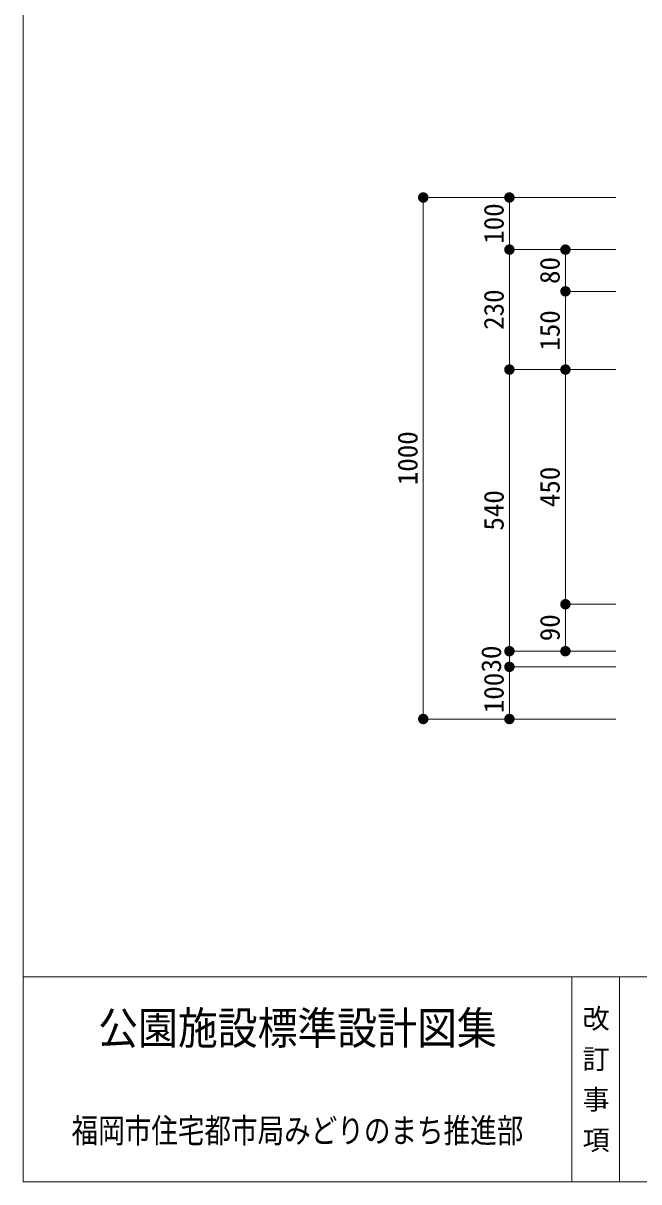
# Model space of a CAD drawing. Units: millimetres at full size, sheet at 1:20; some dimension numbers follow another scale. Extents: x 374 to 5850, y 4690 to 8423.
# Drawn here: x 374 to 1555, y 4690 to 6911 of the extents above; entities that cross this region are included whole.
import ezdxf
from ezdxf.enums import TextEntityAlignment as Align

# ---------------------------------------------------------------- set-up
doc = ezdxf.new("R2010")
doc.units = ezdxf.units.MM
doc.header["$LTSCALE"] = 20
doc.layers.add('_0-0_', color=7, linetype='Continuous', lineweight=13)
doc.layers.add('寸法', color=1, linetype='Continuous', lineweight=13)
doc.styles.add('@ＭＳ ゴシック', font='')
doc.styles.add('ＭＳ ゴシック', font='')
doc.styles.get('@ＭＳ ゴシック').set_extended_font_data('@MS Gothic')
doc.styles.get('ＭＳ ゴシック').set_extended_font_data('MS Gothic')

# ---------------------------------------------------------------- blocks, each defined once
blk = doc.blocks.new('filled_dot')
at = {"color": 0, "linetype": 'Continuous', "lineweight": -2, "const_width": 1.25}
blk.add_lwpolyline([(-0.625, 0, 1), (0.625, 0, 1)], format="xyb", close=True, dxfattribs=at)

msp = doc.modelspace()

# ---------------------------------------------------------------- linework, layer by layer
at = {"layer": '_0-0_', "color": 6}
msp.add_line((374.13, 5082.77), (5850.38, 5082.77), dxfattribs=at)
at = {"layer": '_0-0_'}
for p, q in [((1426.24, 5082.77), (1426.24, 4689.61)), ((1518.17, 5082.77), (1518.17, 4689.61))]:
    msp.add_line(p, q, dxfattribs=at)
at = {"layer": '_0-0_', "color": 6}
msp.add_lwpolyline([(5850.38, 8313.24), (374.13, 8313.24), (374.13, 4689.61), (5850.38, 4689.61)], close=True, dxfattribs=at)
at = {"layer": '寸法'}
for p, q in [((1141.49, 6577.02), (1141.49, 5577.02)), ((1511.04, 6577.02), (1141.49, 6577.02)), ((1306.7, 6577.02), (1306.7, 6477.02)), ((1511.04, 6577.02), (1306.7, 6577.02)), ((1511.04, 6477.02), (1306.7, 6477.02)), ((1306.7, 6477.02), (1306.7, 6247.02)), ((1511.04, 6477.02), (1306.7, 6477.02)), ((1414.16, 6477.02), (1414.16, 6397.02)), ((1511.04, 6477.02), (1414.16, 6477.02)), ((1511.04, 6397.02), (1414.16, 6397.02)), ((1414.16, 6397.02), (1414.16, 6247.02)), ((1511.04, 6397.02), (1414.16, 6397.02)), ((1306.7, 6247.02), (1306.7, 5707.02)), ((1511.04, 6247.02), (1306.7, 6247.02)), ((1511.04, 6247.02), (1306.7, 6247.02)), ((1511.04, 6247.02), (1414.16, 6247.02)), ((1414.16, 6247.02), (1414.16, 5797.02)), ((1511.04, 6247.02), (1414.16, 6247.02)), ((1414.16, 5797.02), (1414.16, 5707.02)), ((1511.04, 5797.02), (1414.16, 5797.02)), ((1511.04, 5797.02), (1414.16, 5797.02)), ((1306.7, 5747.02), (1306.7, 5637.02)), ((1511.04, 5707.02), (1306.7, 5707.02)), ((1511.04, 5707.02), (1306.7, 5707.02)), ((1511.04, 5707.02), (1414.16, 5707.02)), ((1511.04, 5677.02), (1306.7, 5677.02)), ((1306.7, 5677.02), (1306.7, 5577.02)), ((1511.04, 5677.02), (1306.7, 5677.02)), ((1511.04, 5577.02), (1141.49, 5577.02)), ((1511.04, 5577.02), (1306.7, 5577.02))]:
    msp.add_line(p, q, dxfattribs=at)

# ---------------------------------------------------------------- block references
at = {"layer": '寸法', "xscale": 8, "yscale": 8}
for p, rotation in [((1141.49, 6577.02), 270), ((1306.7, 6577.02), 270), ((1306.7, 6477.02), 90), ((1306.7, 6477.02), 270), ((1414.16, 6477.02), 270), ((1414.16, 6397.02), 90), ((1414.16, 6397.02), 270), ((1306.7, 6247.02), 270), ((1306.7, 6247.02), 90), ((1414.16, 6247.02), 90), ((1414.16, 6247.02), 270), ((1414.16, 5797.02), 270), ((1414.16, 5797.02), 90), ((1306.7, 5707.02), 90), ((1306.7, 5707.02), 90), ((1414.16, 5707.02), 90), ((1306.7, 5677.02), 270), ((1306.7, 5677.02), 270), ((1141.49, 5577.02), 90), ((1306.7, 5577.02), 90)]:
    msp.add_blockref('filled_dot', p, dxfattribs=dict(at, rotation=rotation))

# ---------------------------------------------------------------- texts
at = {"layer": '_0-0_', "style": 'ＭＳ ゴシック'}
for s, height, width, p in [('公園施設標準設計図集', 62.28, 0.9, (900.19, 4984.48)), ('福岡市住宅都市局みどりのまち推進部', 46.71, 0.8, (900.19, 4787.9))]:
    msp.add_text(s, height=height, dxfattribs=dict(at, width=width)).set_placement(p, align=Align.MIDDLE_CENTER)
at = {"layer": '_0-0_', "style": '@ＭＳ ゴシック'}
msp.add_text('改 訂 事 項', height=37.98, rotation=270, dxfattribs=at).set_placement((1472.21, 4886.91), align=Align.MIDDLE_CENTER)
at = {"layer": '寸法', "style": 'ＭＳ ゴシック'}
for s, p in [('100', (1276.7, 6527.02)), ('80', (1384.16, 6437.02)), ('230', (1276.7, 6362.02)), ('150', (1384.16, 6322.02)), ('1000', (1111.49, 6077.02)), ('450', (1384.16, 6022.02)), ('540', (1276.7, 5977.02)), ('90', (1384.16, 5752.02)), ('30', (1271.7, 5692.02)), ('100', (1276.7, 5627.02))]:
    msp.add_text(s, height=37.98, rotation=90, dxfattribs=at).set_placement(p, align=Align.MIDDLE_CENTER)

doc.saveas('drawing.dxf')
